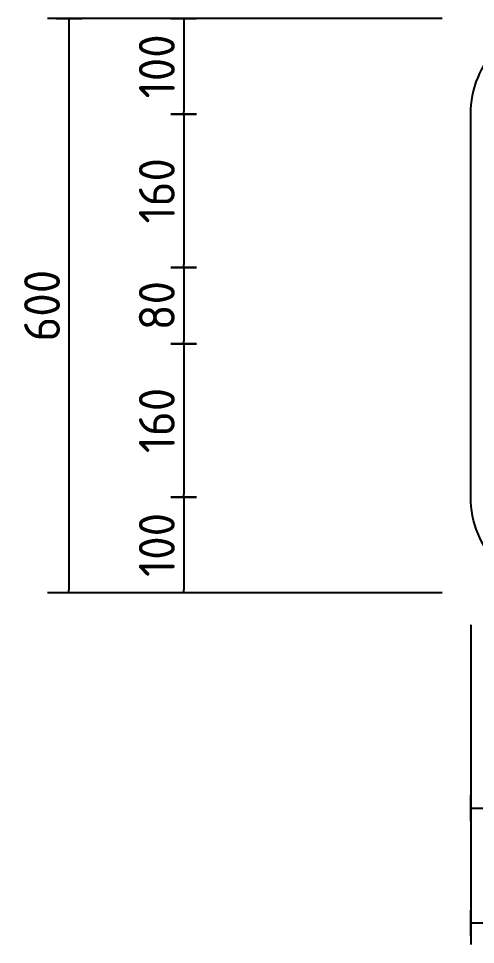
# Model space of a CAD drawing. Header units: millimetres. Extents: x 0 to 420, y 0 to 297.
# Drawn here: x 109.9 to 141.7, y 149.7 to 214.2 of the extents above; entities that cross this region are included whole.
import ezdxf

# ---------------------------------------------------------------- set-up
doc = ezdxf.new("R2010")
doc.units = ezdxf.units.MM
doc.header["$MEASUREMENT"] = 0
doc.layers.add('L25', color=1, linetype='Continuous')
doc.layers.add('T25', color=1, linetype='Continuous')
doc.styles.add('ISO', font='iso3098b.shx')
doc.dimstyles.new('SIGNSDIM', dxfattribs={"dimtxt": 2.5, "dimasz": 0.2, "dimexe": 1.5, "dimexo": 2, "dimtad": 1, "dimdec": 4, "dimlfac": 15, "dimrnd": 1, "dimdsep": 46, "dimtxsty": 'ISO', "dimblk": 'SGNDIM', "dimcen": 2.5, "dimse2": 1, "dimadec": 0, "dimazin": 0, "dimtfac": 1, "dimtdec": 4, "dimtix": 1, "dimtmove": 0, "dimatfit": 3, "dimldrblk": 'SGNDIM', "dimfxl": 1, "dimtolj": 1, "dimtzin": 0, "dimarcsym": 0})

# ---------------------------------------------------------------- blocks, each defined once
blk = doc.blocks.new('SGNDIM')
for p, q in [((0, 4.5), (0, -4.5)), ((0, 0), (-1, 0))]:
    blk.add_line(p, q)
blk = doc.blocks.new('*D14')
at = {"layer": 'DEFPOINTS', "color": 0, "transparency": 16777216}
for p in [(133.906, 180.863), (121.406, 174.196), (133.906, 174.196)]:
    blk.add_point(p, dxfattribs=at)
at = {"layer": 'T25', "color": 0, "lineweight": -2, "transparency": 16777216}
for p, q in [((121.406, 180.663), (121.406, 174.396)), ((131.906, 174.196), (119.906, 174.196))]:
    blk.add_line(p, q, dxfattribs=at)
at = {"layer": 'T25', "color": 0, "lineweight": -2, "transparency": 16777216, "xscale": 0.2, "yscale": 0.2, "zscale": 0.2}
for p, rotation in [((121.406, 180.863), 90), ((121.406, 174.196), 270)]:
    blk.add_blockref('SGNDIM', p, dxfattribs=dict(at, rotation=rotation))
at = {"layer": 'T25', "color": 0, "transparency": 16777216, "insert": (119.531, 177.529), "char_height": 2.5, "attachment_point": 5, "rotation": 90, "style": 'ISO'}
blk.add_mtext('\\A1;100', dxfattribs=at)
blk = doc.blocks.new('*D15')
at = {"layer": 'DEFPOINTS', "color": 0, "transparency": 16777216}
for p in [(141.406, 191.529), (121.406, 180.863), (141.406, 180.863)]:
    blk.add_point(p, dxfattribs=at)
at = {"layer": 'T25', "color": 0, "lineweight": -2, "transparency": 16777216}
blk.add_line((121.406, 191.329), (121.406, 181.063), dxfattribs=at)
at = {"layer": 'T25', "color": 0, "lineweight": -2, "transparency": 16777216, "xscale": 0.2, "yscale": 0.2, "zscale": 0.2}
for p, rotation in [((121.406, 191.529), 90), ((121.406, 180.863), 270)]:
    blk.add_blockref('SGNDIM', p, dxfattribs=dict(at, rotation=rotation))
at = {"layer": 'T25', "color": 0, "transparency": 16777216, "insert": (119.531, 186.196), "char_height": 2.5, "attachment_point": 5, "rotation": 90, "style": 'ISO'}
blk.add_mtext('\\A1;160', dxfattribs=at)
blk = doc.blocks.new('*D16')
at = {"layer": 'DEFPOINTS', "color": 0, "transparency": 16777216}
for p in [(134.74, 196.863), (121.406, 191.529), (134.74, 191.529)]:
    blk.add_point(p, dxfattribs=at)
at = {"layer": 'T25', "color": 0, "lineweight": -2, "transparency": 16777216}
blk.add_line((121.406, 196.663), (121.406, 191.729), dxfattribs=at)
at = {"layer": 'T25', "color": 0, "lineweight": -2, "transparency": 16777216, "xscale": 0.2, "yscale": 0.2, "zscale": 0.2}
for p, rotation in [((121.406, 196.863), 90), ((121.406, 191.529), 270)]:
    blk.add_blockref('SGNDIM', p, dxfattribs=dict(at, rotation=rotation))
at = {"layer": 'T25', "color": 0, "transparency": 16777216, "insert": (119.531, 194.196), "char_height": 2.5, "attachment_point": 5, "rotation": 90, "style": 'ISO'}
blk.add_mtext('\\A1;80', dxfattribs=at)
blk = doc.blocks.new('*D17')
at = {"layer": 'DEFPOINTS', "color": 0, "transparency": 16777216}
for p in [(141.406, 207.529), (121.406, 196.863), (141.406, 196.863)]:
    blk.add_point(p, dxfattribs=at)
at = {"layer": 'T25', "color": 0, "lineweight": -2, "transparency": 16777216}
blk.add_line((121.406, 207.329), (121.406, 197.063), dxfattribs=at)
at = {"layer": 'T25', "color": 0, "lineweight": -2, "transparency": 16777216, "xscale": 0.2, "yscale": 0.2, "zscale": 0.2}
for p, rotation in [((121.406, 207.529), 90), ((121.406, 196.863), 270)]:
    blk.add_blockref('SGNDIM', p, dxfattribs=dict(at, rotation=rotation))
at = {"layer": 'T25', "color": 0, "transparency": 16777216, "insert": (119.531, 202.196), "char_height": 2.5, "attachment_point": 5, "rotation": 90, "style": 'ISO'}
blk.add_mtext('\\A1;160', dxfattribs=at)
blk = doc.blocks.new('*D18')
at = {"layer": 'DEFPOINTS', "color": 0, "transparency": 16777216}
for p in [(133.906, 214.196), (121.406, 207.529), (133.906, 207.529)]:
    blk.add_point(p, dxfattribs=at)
at = {"layer": 'T25', "color": 0, "lineweight": -2, "transparency": 16777216}
for p, q in [((131.906, 214.196), (119.906, 214.196)), ((121.406, 213.996), (121.406, 207.729))]:
    blk.add_line(p, q, dxfattribs=at)
at = {"layer": 'T25', "color": 0, "lineweight": -2, "transparency": 16777216, "xscale": 0.2, "yscale": 0.2, "zscale": 0.2}
for p, rotation in [((121.406, 214.196), 90), ((121.406, 207.529), 270)]:
    blk.add_blockref('SGNDIM', p, dxfattribs=dict(at, rotation=rotation))
at = {"layer": 'T25', "color": 0, "transparency": 16777216, "insert": (119.531, 210.863), "char_height": 2.5, "attachment_point": 5, "rotation": 90, "style": 'ISO'}
blk.add_mtext('\\A1;100', dxfattribs=at)
blk = doc.blocks.new('*D21')
at = {"layer": 'DEFPOINTS', "color": 0, "transparency": 16777216}
for p in [(157.217, 177.324), (141.406, 173.954), (157.217, 151.196)]:
    blk.add_point(p, dxfattribs=at)
at = {"layer": 'T25', "color": 0, "lineweight": -2, "transparency": 16777216}
for p, q in [((141.406, 171.954), (141.406, 149.696)), ((141.606, 151.196), (157.017, 151.196))]:
    blk.add_line(p, q, dxfattribs=at)
at = {"layer": 'T25', "color": 0, "lineweight": -2, "transparency": 16777216, "xscale": 0.2, "yscale": 0.2, "zscale": 0.2, "rotation": 180}
blk.add_blockref('SGNDIM', (141.406, 151.196), dxfattribs=at)
at = {"layer": 'T25', "color": 0, "lineweight": -2, "transparency": 16777216, "xscale": 0.2, "yscale": 0.2, "zscale": 0.2}
blk.add_blockref('SGNDIM', (157.217, 151.196), dxfattribs=at)
at = {"layer": 'T25', "color": 0, "transparency": 16777216, "insert": (149.312, 153.071), "char_height": 2.5, "attachment_point": 5, "style": 'ISO'}
blk.add_mtext('\\A1;237', dxfattribs=at)
blk = doc.blocks.new('*D24')
at = {"layer": 'DEFPOINTS', "color": 0, "transparency": 16777216}
for p in [(151.396, 176.309), (141.406, 172.939), (151.396, 159.196)]:
    blk.add_point(p, dxfattribs=at)
at = {"layer": 'T25', "color": 0, "lineweight": -2, "transparency": 16777216}
for p, q in [((141.406, 170.939), (141.406, 157.696)), ((141.606, 159.196), (151.196, 159.196))]:
    blk.add_line(p, q, dxfattribs=at)
at = {"layer": 'T25', "color": 0, "lineweight": -2, "transparency": 16777216, "xscale": 0.2, "yscale": 0.2, "zscale": 0.2, "rotation": 180}
blk.add_blockref('SGNDIM', (141.406, 159.196), dxfattribs=at)
at = {"layer": 'T25', "color": 0, "lineweight": -2, "transparency": 16777216, "xscale": 0.2, "yscale": 0.2, "zscale": 0.2}
blk.add_blockref('SGNDIM', (151.396, 159.196), dxfattribs=at)
at = {"layer": 'T25', "color": 0, "transparency": 16777216, "insert": (146.401, 161.071), "char_height": 2.5, "attachment_point": 5, "style": 'ISO'}
blk.add_mtext('\\A1;150', dxfattribs=at)
blk = doc.blocks.new('*D25')
at = {"layer": 'DEFPOINTS', "color": 0, "transparency": 16777216}
for p in [(141.406, 214.196), (113.406, 174.196), (141.406, 174.196)]:
    blk.add_point(p, dxfattribs=at)
at = {"layer": 'T25', "color": 0, "lineweight": -2, "transparency": 16777216}
for p, q in [((139.406, 214.196), (111.906, 214.196)), ((113.406, 213.996), (113.406, 174.396)), ((139.406, 174.196), (111.906, 174.196))]:
    blk.add_line(p, q, dxfattribs=at)
at = {"layer": 'T25', "color": 0, "lineweight": -2, "transparency": 16777216, "xscale": 0.2, "yscale": 0.2, "zscale": 0.2}
for p, rotation in [((113.406, 214.196), 90), ((113.406, 174.196), 270)]:
    blk.add_blockref('SGNDIM', p, dxfattribs=dict(at, rotation=rotation))
at = {"layer": 'T25', "color": 0, "transparency": 16777216, "insert": (111.531, 194.196), "char_height": 2.5, "attachment_point": 5, "rotation": 90, "style": 'ISO'}
blk.add_mtext('\\A1;600', dxfattribs=at)

msp = doc.modelspace()

# ---------------------------------------------------------------- linework, layer by layer
at = {"layer": 'L25'}
msp.add_lwpolyline([(141.4064352, 180.8626374), (141.4064352, 207.529304, -0.4142135624), (148.0731019, 214.1959707), (248.0731019, 214.1959707, -0.4142135624), (254.7397686, 207.529304), (254.7397686, 180.8626374, -0.4142135624), (248.0731019, 174.1959707), (148.0731019, 174.1959707, -0.4142135624)], format="xyb", close=True, dxfattribs=at)

# ---------------------------------------------------------------- dimensions: what is measured, and where the dimension line sits
at = {"layer": 'T25'}
for base, p1, p2, override, picture, middle in [((113.4064352, 174.1959707), (141.4064352, 214.1959707), (141.4064352, 174.1959707), {"dimse2": 0}, '*D25', (111.5314352, 194.1959707)), ((121.4064352, 196.8626374), (141.4064352, 207.529304), (141.4064352, 196.8626374), {"dimse1": 1}, '*D17', (119.5314352, 202.1959707)), ((121.4064352, 191.529304), (134.7397686, 196.8626374), (134.7397686, 191.529304), {"dimse1": 1}, '*D16', (119.5314352, 194.1959707)), ((121.4064352, 180.8626374), (141.4064352, 191.529304), (141.4064352, 180.8626374), {"dimse1": 1}, '*D15', (119.5314352, 186.1959707)), ((121.4064352, 174.1959707), (133.9064352, 180.8626374), (133.9064352, 174.1959707), {"dimse1": 1, "dimse2": 0}, '*D14', (119.5314352, 177.529304))]:
    dim = msp.add_linear_dim(base=base, p1=p1, p2=p2, angle=90, dimstyle='SIGNSDIM', override=override, dxfattribs=at)
    dim.commit()
    dim.dimension.update_dxf_attribs({"geometry": picture, "text_midpoint": middle})
dim = msp.add_linear_dim(base=(121.4064352, 207.529304), p1=(133.9064352, 214.1959707), p2=(133.9064352, 207.529304), angle=90, dimstyle='SIGNSDIM', dxfattribs=at)
dim.commit()
dim.dimension.update_dxf_attribs({"geometry": '*D18', "text_midpoint": (119.5314352, 210.8626374)})
for base, p1, p2, picture, middle in [((157.2174958, 151.1959707), (141.4064352, 173.954285), (157.2174958, 177.324242), '*D21', (149.3119655, 153.0709707)), ((151.3956019, 159.1959707), (141.4064352, 172.9388908), (151.3956019, 176.3088478), '*D24', (146.4010186, 161.0709707))]:
    dim = msp.add_linear_dim(base=base, p1=p1, p2=p2, dimstyle='SIGNSDIM', dxfattribs=at)
    dim.commit()
    dim.dimension.update_dxf_attribs({"geometry": picture, "text_midpoint": middle})

doc.saveas('drawing.dxf')
